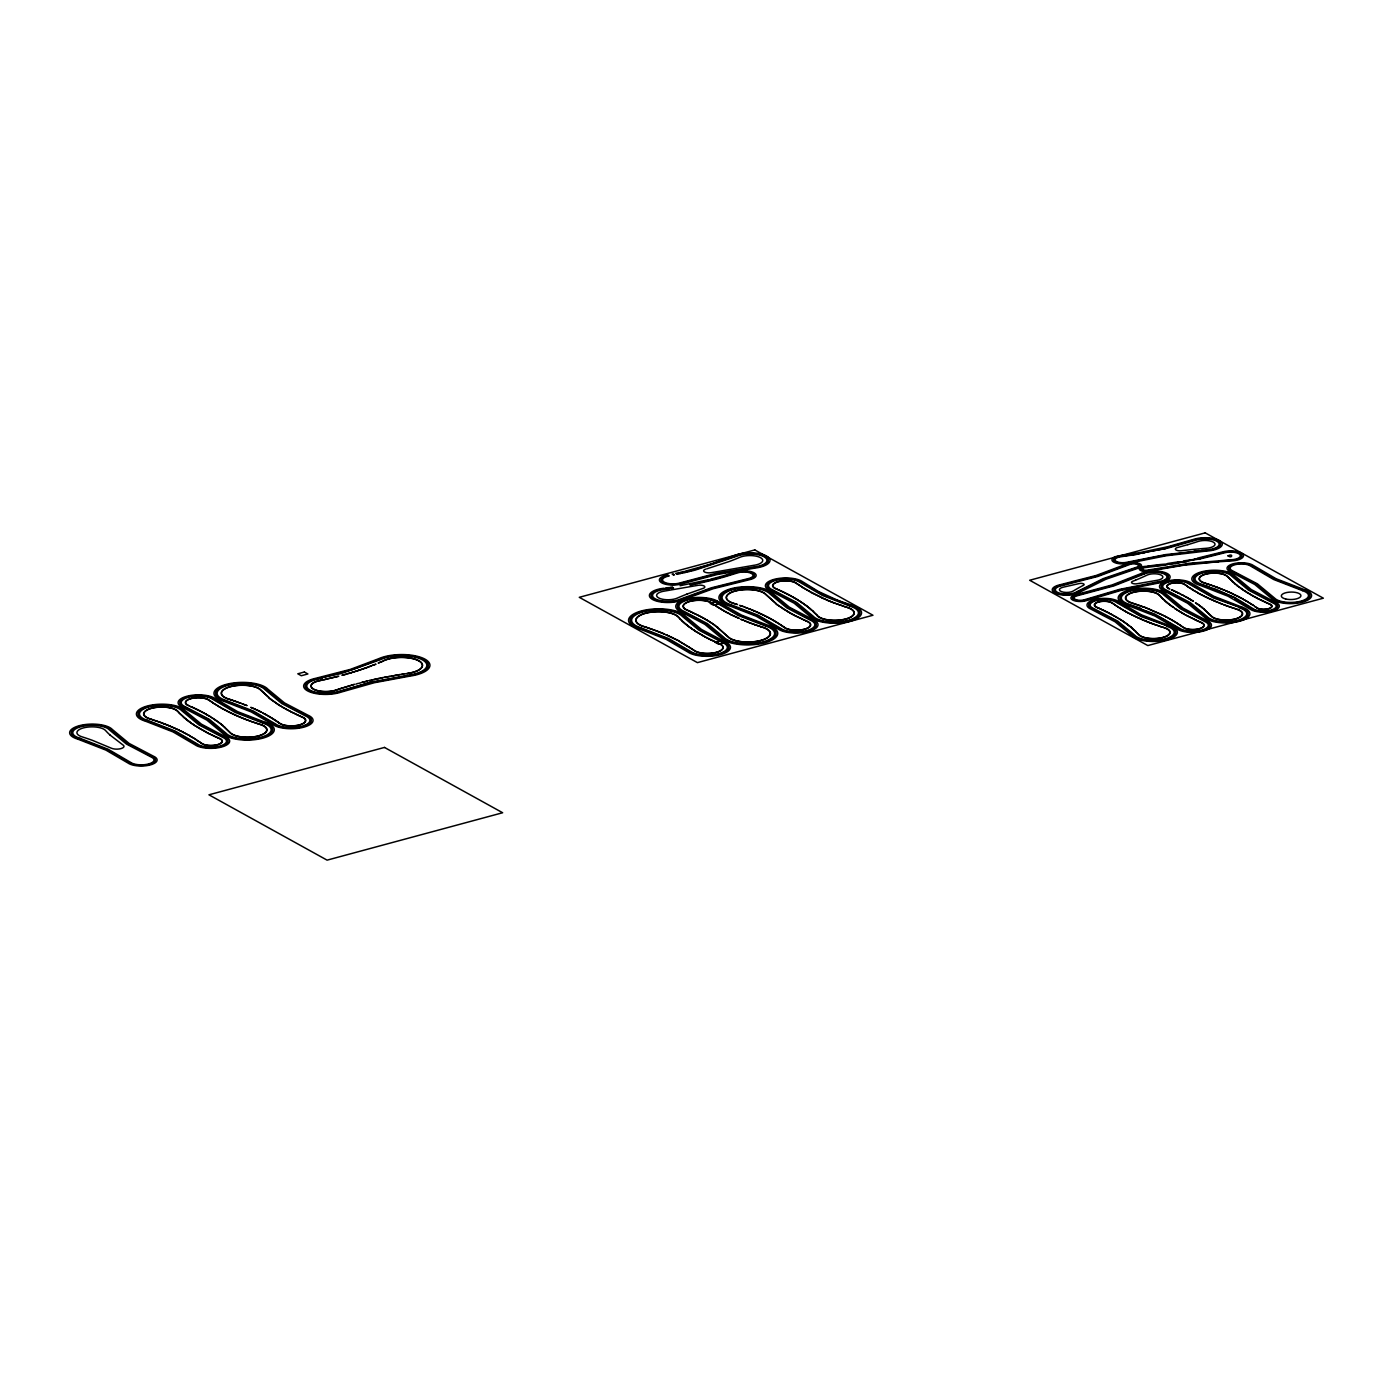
<?xml version="1.0" encoding="UTF-8"?>
<svg xmlns="http://www.w3.org/2000/svg" width="1393" height="1393" viewBox="0 0 1393 1393"><rect width="100%" height="100%" fill="white"/><g stroke="black" fill="none" stroke-linecap="round" stroke-linejoin="round"><path stroke-width="1.5" d="M383.754 660.63L384.381 660.526A21.609 8.236 -0.9 0 1 418.701 660.839A21.609 8.236 -0.9 0 1 407.644 673.394L407.191 673.585M383.214 661.066L378.6 662.876M382.831 661.24L378.182 663.051M375.953 664.165L372.366 665.401M375.553 664.322L371.931 665.575M371.304 665.976L368.901 666.707M370.869 666.15L368.466 666.864M368.257 667.125L365.819 667.839M367.822 667.282L365.366 667.996M365.593 668.083L363.573 668.623M365.14 668.24L363.12 668.779M363.329 668.866L361.292 669.406M362.877 669.023L360.822 669.563M361.031 669.65L359.429 670.016M360.578 669.807L358.976 670.172M359.185 670.259L357.096 670.782M358.715 670.416L355.198 671.374M342.748 687.846L336.34 690.11A15.427 5.885 -0.9 0 1 313.512 689.239A15.427 5.885 -0.9 0 1 319.223 680.655L321.034 680.411M341.79 688.159L336.113 690.023A15.097 5.746 -0.9 0 1 313.791 689.169A15.097 5.746 -0.9 0 1 319.38 680.759L319.92 680.655M356.834 671.026L353.752 671.826M342.817 687.985L354.658 684.311M354.919 671.635L353.265 671.983M343.705 687.55L350.566 685.478M353.474 672.07L351.802 672.419M352.986 672.227L351.315 672.575M351.524 672.662L349.852 673.011M351.036 672.819L347.606 673.655M724.273 575.535L735.626 572.001A12.537 4.771 -0.9 0 1 754.118 572.819A12.537 4.771 -0.9 0 1 749.225 579.767L713.199 588.734L682.692 599.878A19.049 7.261 -0.9 0 1 652.481 599.443A19.049 7.261 -0.9 0 1 662.633 588.421L663.956 588.246M725.265 576.023L736.688 572.471A10.865 4.144 -0.9 0 1 752.725 573.185A10.865 4.144 -0.9 0 1 748.476 579.209L712.084 588.264L681.438 599.478A17.378 6.617 -0.9 0 1 653.874 599.077A17.378 6.617 -0.9 0 1 663.138 589.03L669.11 588.177M349.556 673.254L346.979 673.846M723.385 575.797L710.447 579.279M724.36 576.302L722.984 576.685M706.843 568.832L729.462 561.431A209.855 79.976 -0.9 0 0 739.77 557.322A13.251 5.05 -0.9 0 1 760.752 557.792A13.251 5.05 -0.9 0 1 753.282 565.401L711.318 572.662A5.52 2.107 -0.9 0 1 704.458 571.931A5.52 2.107 -0.9 0 1 705.537 569.197L705.711 569.162M723.82 577.12L737.611 572.889A9.42 3.587 -0.9 0 1 751.506 573.498A9.42 3.587 -0.9 0 1 747.832 578.722L711.318 587.811L680.359 599.129A15.932 6.077 -0.9 0 1 655.093 598.764A15.932 6.077 -0.9 0 1 663.59 589.552L669.58 588.699M351.558 685.182L354.031 684.485M346.526 674.125L341.86 675.257M722.062 576.946L721.139 577.207M722.897 577.381L721.974 577.642M345.899 674.299L342.695 675.187M341.459 673.463L381.003 659.464A26.067 9.925 -0.9 0 1 422.392 659.847A26.067 9.925 -0.9 0 1 409.072 674.978L371.722 681.961L339.962 691.677A20.999 7.992 -0.9 0 1 308.88 690.493A20.999 7.992 -0.9 0 1 316.664 678.809L340.832 673.637M720.216 577.468L719.293 577.729M721.034 577.903L720.111 578.165M355.964 684.102L357.792 683.458M718.353 577.973L698.067 582.918M719.171 578.426L712.102 580.272M358.541 683.406L361.135 682.727M694.463 569.633L735.661 555.946A18.823 7.174 -0.9 0 1 765.471 556.608A18.823 7.174 -0.9 0 1 754.867 567.421L716.699 573.899L681.003 583.301A12.311 4.684 -0.9 0 1 662.894 582.361A12.311 4.684 -0.9 0 1 668.065 575.57L668.605 575.466M695.246 570.085L736.723 556.295A17.378 6.617 -0.9 0 1 764.252 556.904A17.378 6.617 -0.9 0 1 754.466 566.899L715.758 573.463L680.115 582.883A10.865 4.144 -0.9 0 1 664.13 582.065A10.865 4.144 -0.9 0 1 668.692 576.075L669.232 575.971M338.795 676.214L327.407 678.861M338.133 676.389L326.328 679.105M693.348 569.929L689.953 570.782M694.132 570.381L690.702 571.234M361.605 682.448L366.516 681.229M362.093 682.326L363.068 682.082M363.556 681.961L364.548 681.717M709.281 579.575L680.097 585.722M710.918 580.568L698.746 583.406M364.949 681.769L367.508 680.985M688.804 571.06L685.948 571.757M689.552 571.53L686.679 572.21M367.038 681.247L367.996 680.864M371.217 682.082L339.004 691.276A19.554 7.453 -0.9 0 1 310.082 690.162A19.554 7.453 -0.9 0 1 317.325 679.279L322.183 678.234M1166.15 547.867L1194.48 539.892A15.932 6.077 -0.9 0 1 1219.171 541.703A15.932 6.077 -0.9 0 1 1207.191 550.374L1205.99 550.461M685.095 571.217L711.544 563.956L734.442 555.528A20.495 7.818 -0.9 0 1 766.899 556.242A20.495 7.818 -0.9 0 1 755.354 568.031L717.221 574.508L682.048 583.789A13.982 5.328 -0.9 0 1 661.483 582.727A13.982 5.328 -0.9 0 1 667.351 575.013L667.891 574.909M368.988 680.637L370.19 680.498M369.493 680.515L372.262 679.871M372.123 682.5L409.525 675.501A27.512 10.482 -0.9 0 0 423.594 659.516A27.512 10.482 -0.9 0 0 379.906 659.133L353.143 669.319L321.661 677.729M683.98 571.478L680.15 572.349M684.816 572.018L683.162 572.401M685.548 572.488L683.876 572.871M1165.819 548.581L1143.061 552.673M371.252 680.254L375.988 679.053M327.024 679.087L325.248 679.349M682.065 572.645L680.951 572.889M682.779 573.115L681.665 573.359M325.945 679.331L323.611 679.714M373.655 679.558L375.518 679.157M324.865 679.575L321.417 680.184M679.053 572.593L677.938 572.836M679.854 573.132L678.739 573.376M680.533 573.62L679.418 573.864M1200.714 558.175L1223.472 552.446A11.579 4.405 -0.9 0 1 1241.093 554.257A11.579 4.405 -0.9 0 1 1231.22 560.317L1219.171 561.013M322.131 680.184L320.32 680.428M376.023 679.192L378.792 678.443M1200.191 558.906L1186.94 560.961M676.841 573.08L675.727 573.307M677.625 573.62L676.493 573.864M678.287 574.108L677.172 574.351M696.883 583.179L693.906 583.806M697.562 583.65L694.567 584.276M377.399 678.739L378.321 678.548M1197.301 558.193L1222.514 551.941A13.251 5.05 -0.9 0 1 1242.66 554.014A13.251 5.05 -0.9 0 1 1231.36 560.944L1193 563.434L1148.302 570.608A5.067 1.933 -0.9 0 1 1141.267 569.65A5.067 1.933 -0.9 0 1 1144.82 567.055L1146.909 566.829M378.687 678.617L379.732 678.252M1196.883 558.993L1183.406 560.926M379.749 678.391L383.98 677.381M673.132 573.864L672.088 574.073M673.881 574.421L672.836 574.63M674.543 574.891L673.481 575.117M380.289 678.269L381.369 678.06M1194.497 558.785L1200.923 558.75L1224.325 552.882A10.134 3.866 -0.9 0 1 1239.735 554.466A10.134 3.866 -0.9 0 1 1231.099 559.777L1189.013 563.329L1147.658 570.12A3.622 1.376 -0.9 0 1 1142.626 569.441A3.622 1.376 -0.9 0 1 1145.168 567.595L1165.366 565.088M692.704 584.05L689.692 584.642M693.348 584.538L690.319 585.13M381.612 677.869L383.04 677.573M1193.975 559.603L1187.567 560.857M384.451 677.294L386.349 676.928M384.921 677.207L385.878 677.015M386.227 677.085L387.306 676.754M386.766 676.998L390.649 676.127M387.863 676.789L389.5 676.476M1145.464 552.237L1167.665 548.145L1195.403 540.31A14.487 5.52 -0.9 0 1 1217.865 541.947A14.487 5.52 -0.9 0 1 1206.965 549.835L1201.55 550.27M1187.028 561.553L1177.538 561.936M1144.854 552.951L1140.623 553.108M1186.331 561.692L1178.948 562.389M391.137 676.18L392.095 675.866M391.677 676.075L402.734 674.108M1142.417 553.387L1139.37 552.638L1119.572 555.72A11.074 4.231 -0.9 0 0 1112.885 561.571A11.074 4.231 -0.9 0 0 1128.696 563.225L1166.15 555.772L1205.676 551.14M1139.979 552.533L1167.891 546.7L1193.401 539.422A17.604 6.704 -0.9 0 1 1220.703 541.424A17.604 6.704 -0.9 0 1 1207.452 551.001L1197.945 550.583M1182.518 561.779L1180.602 562.11M392.774 675.884L394.411 675.605M1139.404 553.317L1138.185 553.543M1139.979 553.822L1120.094 556.312A9.403 3.587 -0.9 0 0 1114.4 561.292A9.403 3.587 -0.9 0 0 1127.825 562.685L1160.595 555.981L1194.08 551.524M394.968 675.361L399.808 674.578M1180.01 562.807L1177.921 562.563M1137.506 554.24L1120.529 556.834A7.958 3.03 -0.9 0 0 1115.723 561.048A7.958 3.03 -0.9 0 0 1127.076 562.232L1165.61 554.588L1197.632 551.175M1178.461 563.068L1176.563 562.11L1167.404 563.538M1177.433 563.242L1172.262 563.486M1175.988 563.486L1167.891 564.148M672.453 586.993L669.859 587.393M673.045 587.585L670.416 587.985M673.55 588.09L670.921 588.49M401.602 674.421L403.709 673.968M1171.617 564.165C1164.252 563.643 1156.12 565.088 1148.058 566.046M403.273 674.16L407.644 673.394A21.94 8.358 -0.9 0 0 418.98 660.77A21.94 8.358 -0.9 0 0 384.137 660.456M668.553 587.585L665.279 588.055M1167.212 564.827L1144.437 566.446A6.739 2.56 -0.9 0 0 1139.3 568.832M1194.358 550.931L1201.219 550.862M1218.805 561.675L1183.441 565.297L1149.068 571.165A6.739 2.56 -0.9 0 1 1139.317 569.249M762.197 627.216L762.859 627.25A21.94 8.358 -0.9 0 1 760.822 640.554A21.94 8.358 -0.9 0 1 727.773 636.723L718.109 627.825M643.845 626.624L643.392 626.484A21.94 8.358 -0.9 0 1 645.447 613.181A21.94 8.358 -0.9 0 1 678.495 617.012L679.854 618.492M1238.952 607.748L1239.718 607.975A20.268 7.731 -0.9 0 1 1237.837 620.268A20.268 7.731 -0.9 0 1 1207.296 616.733L1190.249 602.594L1165.941 589.848A13.756 5.241 -0.9 0 1 1168.71 582.065A13.756 5.241 -0.9 0 1 1188.612 583.737L1213.477 597.997L1240.658 607.557A21.713 8.271 -0.9 0 1 1238.638 620.721A21.713 8.271 -0.9 0 1 1205.92 616.925L1188.995 602.89L1164.844 590.232A15.201 5.798 -0.9 0 1 1167.891 581.612A15.201 5.798 -0.9 0 1 1189.883 583.458L1212.206 596.5L1239.648 607.226M1166.446 626.258L1167.212 626.502A20.268 7.731 -0.9 0 1 1165.314 638.795A20.268 7.731 -0.9 0 1 1134.79 635.26L1117.743 621.121L1093.418 608.375A13.756 5.241 -0.9 0 1 1096.187 600.592A13.756 5.241 -0.9 0 1 1116.089 602.264L1140.971 616.524L1168.152 626.066A21.713 8.271 -0.9 0 1 1166.133 639.248A21.713 8.271 -0.9 0 1 1133.414 635.452L1116.49 621.417L1092.321 608.758A15.201 5.798 -0.9 0 1 1095.386 600.139A15.201 5.798 -0.9 0 1 1117.378 601.985L1139.683 615.027L1167.142 625.753M762.424 627.111L760.857 626.78M228.783 699.199L230.803 699.669M1205.798 583.319L1204.423 582.883A14.365 5.468 -0.9 0 1 1205.763 574.177A14.365 5.468 -0.9 0 1 1227.407 576.685L1235.034 583.667M1236.253 608.967L1226.815 605.938M1163.747 627.494L1159.568 626.293M846.996 607.296L844.054 606.53M761.971 626.972L760.404 626.641M151.506 719.293L149.956 718.805A17.256 6.582 -0.9 0 1 151.558 708.323A17.256 6.582 -0.9 0 1 177.573 711.353L183.127 716.542M644.402 626.641L646.752 627.39M1206.495 583.545L1204.214 582.988A14.696 5.607 -0.9 0 1 1205.589 574.073A14.696 5.607 -0.9 0 1 1227.721 576.632L1231.621 580.637M230.367 699.53L228.33 699.06A20.495 7.818 -0.9 0 1 230.245 686.627A20.495 7.818 -0.9 0 1 261.118 690.214L269.319 697.945M258.14 723.872L260.195 724.517A18.718 7.139 -0.9 0 1 258.436 735.87A18.718 7.139 -0.9 0 1 230.263 732.596L223.368 726.241M1206.268 583.65L1209.211 584.433M844.907 606.791L847.675 607.522A19.049 7.261 -0.9 0 1 845.899 619.067A19.049 7.261 -0.9 0 1 817.221 615.741L816.786 615.253M151.802 719.554L157.566 721.33M760.63 626.537L759.081 626.206M230.594 699.774L232.596 700.261M153.038 719.798L149.73 718.892A17.604 6.704 -0.9 0 1 151.384 708.219A17.604 6.704 -0.9 0 1 177.886 711.301L179.279 712.816M1206.947 583.859L1211.214 585.112M760.195 626.397L758.645 626.049M231.029 699.913L233.031 700.4M257.688 723.559L254.118 722.532M737.089 604.405L733.502 603.256A20.164 7.679 -0.9 0 1 735.382 591.032A20.164 7.679 -0.9 0 1 765.75 594.55L776.597 604.074M1135.643 604.283L1131.551 602.96A17.604 6.704 -0.9 0 1 1133.188 592.286A17.604 6.704 -0.9 0 1 1159.69 595.351L1161.449 597.249M1160.23 626.519L1164.531 627.738A16.141 6.147 -0.9 0 1 1163.016 637.524A16.141 6.147 -0.9 0 1 1138.69 634.703L1135.8 631.673M844.28 606.425L833.293 602.699M737.541 604.562L733.293 603.343A20.495 7.818 -0.9 0 1 735.191 590.928A20.495 7.818 -0.9 0 1 766.063 594.498L776.197 603.778M646.961 627.634L652.829 629.479M256.12 723.211L260.404 724.43A19.049 7.261 -0.9 0 1 258.628 735.974A19.049 7.261 -0.9 0 1 229.949 732.648L225.231 727.895M153.334 720.059L161.257 722.636M1232.074 607.766L1237.036 609.211A16.141 6.147 -0.9 0 1 1235.521 618.997A16.141 6.147 -0.9 0 1 1211.196 616.176L1204.423 609.594M843.618 606.199L836.723 603.796M758.872 625.962L757.322 625.614M1136.148 604.44L1137.158 604.788M758.436 625.805L756.887 625.474M232.805 700.505L234.79 701.01M1159.881 626.223L1154.309 624.464M233.258 700.662L235.225 701.149M255.668 722.88L251.489 721.626M1209.646 584.764L1213.181 585.809M1231.638 607.452L1224.639 605.154M1159.133 625.979L1152.133 623.681M649.817 628.417L643.618 626.397A21.609 8.236 -0.9 0 1 645.621 613.286A21.609 8.236 -0.9 0 1 678.182 617.064L682.378 620.999M1137.663 604.962L1138.656 605.293M757.113 625.37L755.163 624.865M739.509 605.398L743.218 606.512M756.678 625.231L754.727 624.726M1208.811 586.627L1201.532 584.207A18.823 7.174 -0.9 0 1 1203.273 572.802A18.823 7.174 -0.9 0 1 1231.638 576.093L1248.598 590.197L1273.272 603.152A12.311 4.684 -0.9 0 1 1270.782 610.117A12.311 4.684 -0.9 0 1 1252.986 608.619L1235.835 598.137L1208.828 587.393M739.944 605.537L743.636 606.669M650.009 628.661L656.155 630.698M234.999 701.254L237.402 701.915M253.683 722.218L250.827 721.382M235.434 701.393L237.837 702.072M1211.649 585.443L1214.504 586.279M1139.143 605.467L1141.616 606.338M754.954 624.621L753.004 624.116M157.827 721.591L162.354 723.054M754.518 624.464L752.586 623.96M1213.616 586.14L1215.532 586.645M251.071 721.295L249.539 720.912M1142.33 606.425L1131.76 602.856A17.256 6.582 -0.9 0 1 1133.38 592.391A17.256 6.582 -0.9 0 1 1159.376 595.403L1161.814 597.614M653.021 629.723L661.205 632.666M238.029 702.316L240.815 703.152M1141.929 606.46L1144.506 607.418M752.812 623.855L750.479 623.176M238.464 702.472L241.233 703.308M250.427 721.069L249.208 720.808M1214.905 586.61L1216.681 587.08M1226.415 605.624L1223.89 604.858M1153.892 624.134L1151.75 623.524M752.394 623.716L750.061 623.019M1142.591 606.704L1144.193 607.296M744.262 607.069L747.449 608.079M1215.689 586.888L1217.064 587.219M249.138 720.599L246.509 719.798M744.68 607.226L747.867 608.253M248.807 720.477L245.551 719.432M161.414 722.88L163.886 723.629M1140.937 608.323L1128.87 604.179A21.713 8.271 -0.9 0 1 1130.89 591.015A21.713 8.271 -0.9 0 1 1163.608 594.811L1180.533 608.845L1204.684 621.504A15.201 5.798 -0.9 0 1 1201.637 630.124A15.201 5.798 -0.9 0 1 1179.645 628.26L1154.501 613.913L1127.912 604.614A23.159 8.828 -0.9 0 1 1130.089 590.562A23.159 8.828 -0.9 0 1 1164.983 594.602L1181.49 608.358L1205.798 621.139A16.646 6.338 -0.9 0 1 1202.438 630.559A16.646 6.338 -0.9 0 1 1178.356 628.539L1160.857 617.9L1140.536 608.95M840.588 601.323L852.394 605.363A26.293 10.012 -0.9 0 1 849.939 621.295A26.293 10.012 -0.9 0 1 810.36 616.716L794.097 603.169L770.12 590.58A19.763 7.54 -0.9 0 1 774.108 579.366A19.763 7.54 -0.9 0 1 802.699 581.786L818.631 591.59L836.949 599.93M835.765 603.448L831.882 602.159M1216.838 587.306L1218.213 587.654M1224.569 604.945L1223.507 604.719M1152.046 623.455L1150.984 623.246M162.372 723.246L165.767 724.343M1217.221 587.446L1219.345 588.072M1144.558 607.244L1148.32 608.706M1151.663 623.315L1150.235 622.967M839.979 601.097L837.559 600.157M750.287 622.932L747.971 622.236M1144.942 607.383L1146.073 607.818M749.887 622.775L747.571 622.079M656.521 630.837L657.984 631.395M1150.897 623.037L1149.486 622.671M1218.353 587.881L1219.728 588.229M1223.037 604.353L1221.626 604.005M241.842 703.726L246.631 705.415M1222.654 604.214L1221.261 603.865M1150.13 622.741L1149.121 622.532M242.26 703.883L247.031 705.589M246.265 719.519L244.611 719.067M163.974 723.838L167.63 725.091M833.223 602.49L832.283 602.124M1219.484 588.316L1221.226 588.804M1146.265 608.079L1161.379 614.383M1149.382 622.445L1148.372 622.236M748.041 608.497L750.757 609.385M658.036 631.604L661.919 632.944M1219.85 588.455L1221.626 588.978M1148.999 622.305L1147.623 621.957M748.459 608.654L751.158 609.542M245.325 719.154L243.671 718.684M1221.139 603.622L1219.345 603.099M831.987 602.002L830.472 601.602M831.673 601.88L830.019 601.41M747.397 621.818L745.116 621.104M244.402 718.788L242.748 718.318M1220.756 603.482L1218.945 602.943M1148.25 622.009L1146.822 621.626M746.979 621.661L744.715 620.93M165.871 724.569L168.971 725.631M1221.382 589.065L1224.83 590.284M1148.703 608.845L1149.8 609.298M1147.501 621.713L1146.422 621.47M243.462 718.422L239.544 717.012M1221.783 589.222L1225.231 590.44M830.42 601.393L828.626 600.853M1146.752 621.417L1143.653 620.338M1146.387 621.261L1141.703 619.502M829.81 601.149L827.268 600.279M242.539 718.057L237.123 715.967M167.752 725.318L169.929 726.032M751.332 609.803L753.996 610.709M661.309 632.892L664.008 633.815M1218.405 602.542L1214.226 600.975M1150.026 609.559L1164.757 616.054M751.732 609.96L754.397 610.883M1217.917 602.351L1207.418 597.893M662.267 633.084L663.312 633.519M828.574 600.644L826.815 600.104M744.158 620.512L741.111 619.45M169.128 725.892L170.886 726.432M743.758 620.355L740.728 619.276M663.312 633.711L667.108 635.156M170.05 726.275L175.1 728.26M827.355 600.139L822.027 598.015M1225.37 590.702L1227.181 591.276M1143.479 620.059L1137.437 617.604M1225.753 590.858L1228.017 591.625M754.135 610.97L756.382 611.736M754.536 611.127L756.765 611.91M171.113 726.711L178.583 729.862M826.258 599.669L811.109 592.617M238.987 716.577L234.755 714.922M1169.789 588.908L1169.075 588.786A9.629 3.674 -0.9 0 1 1171.008 583.336A9.629 3.674 -0.9 0 1 1184.938 584.503L1187.167 586.087M189.117 705.763L188.351 705.624A12.537 4.771 -0.9 0 1 190.876 698.52A12.537 4.771 -0.9 0 1 209.002 700.035L212.885 702.734M1227.32 591.52L1229.322 592.217M1214.087 600.731L1204.475 596.448M1141.581 619.258L1134.912 616.42M250.775 707.348L255.302 709.176M1201.097 622.375L1197.701 621.052M1097.719 607.627L1096.552 607.313A9.629 3.674 -0.9 0 1 1098.502 601.863A9.629 3.674 -0.9 0 1 1112.432 603.03L1114.975 604.823M1097.005 607.522L1099.094 608.236M776.911 589.065L775.884 588.63A12.189 4.649 -0.9 0 1 778.339 581.717A12.189 4.649 -0.9 0 1 795.978 583.197L810.691 592.164M666.063 634.895L669.128 636.061M251.175 707.522L255.685 709.35M1199.948 622.062L1201.567 622.567A11.074 4.231 -0.9 0 1 1199.338 628.852A11.074 4.231 -0.9 0 1 1183.301 627.494L1181.125 625.962M718.074 643.253L719.276 643.775A15.097 5.746 -0.9 0 1 716.246 652.324A15.097 5.746 -0.9 0 1 694.41 650.479L679 641.146M218.126 738.011L219.502 738.603A10.744 4.092 -0.9 0 1 217.325 744.698A10.744 4.092 -0.9 0 1 201.776 743.374L196.309 739.892M1228.191 591.903L1230.628 592.791M1097.928 607.905L1100.435 608.828M805.589 620.773L807.122 621.435A13.651 5.206 -0.9 0 1 809.942 626.119L809.786 626.328A13.651 5.206 -0.9 0 1 804.98 629.009L804.092 629.253A13.651 5.206 -0.9 0 1 784.642 627.512L783.475 626.954M777.172 589.378L780.463 590.667M756.904 612.154L758.715 612.763M739.422 618.509L730.158 614.33M717.674 643.078L716.49 642.539M300.139 716.246L302.177 717.151A13.651 5.206 -0.9 0 1 305.415 720.877M189.901 706.286L192.704 707.348M1199.739 621.783L1196.813 620.651M757.287 612.328L759.098 612.937M739.021 618.335L729.688 614.087M667.23 635.4L672.105 637.454M236.584 715.532L232.439 713.86M217.935 737.715L215.445 736.793M1171.339 589.796L1173.846 590.719M805.328 620.46L794.585 615.497M190.406 706.512L193.192 707.574M216.786 737.402L219.746 738.516A11.074 4.231 -0.9 0 1 217.517 744.785A11.074 4.231 -0.9 0 1 201.48 743.444M1229.497 592.495L1231.064 593M778.966 589.988L775.622 588.717A12.537 4.771 -0.9 0 1 778.147 581.612A12.537 4.771 -0.9 0 1 796.274 583.127L802.194 587.149M1171.792 589.988L1174.282 590.928M1099.286 608.515L1101.776 609.455M299.721 715.863L296.134 714.417M216.594 737.123L214.557 736.392M1265.924 602.542L1269.876 604.301A7.853 2.995 -0.9 0 1 1268.309 608.741A7.853 2.995 -0.9 0 1 1256.939 607.783L1254.693 606.46M779.209 590.301L781.961 591.363M803.064 619.641L807.383 621.348A13.982 5.328 -0.9 0 1 804.562 629.27A13.982 5.328 -0.9 0 1 784.346 627.564M690.911 611.719L686.975 609.96A15.097 5.746 -0.9 0 1 690.023 601.41A15.097 5.746 -0.9 0 1 711.858 603.256L712.711 603.865M298.119 715.34L302.438 717.064A13.982 5.328 -0.9 0 1 299.617 724.987A13.982 5.328 -0.9 0 1 279.401 723.28L278.826 722.863M175.292 728.556L179.07 730.106M715.95 642.103L705.52 637.193M1230.803 593.07L1232.335 593.575M1197.51 620.773L1195.925 620.251M1100.627 609.124L1103.535 610.273M759.22 613.199L761.013 613.825M669.145 636.27L678.809 640.815M1265.628 602.211L1257.287 598.346M1231.22 593.279L1232.77 593.784M821.522 597.58L802.333 587.498M759.603 613.373L761.396 614M691.085 611.997L699.112 615.689M234.25 714.487L228.017 711.719M215.253 736.514L213.686 735.992M802.664 619.241L793.47 614.922M297.719 714.957L290.754 711.788M192.93 707.661L194.689 708.271M1174.02 591.015L1176.04 591.746M1196.639 620.373L1195.055 619.833M1137.263 617.325L1131.551 614.766M780.707 590.98L782.466 591.59M692.443 612.415L686.732 610.047A15.427 5.885 -0.9 0 1 689.831 601.306A15.427 5.885 -0.9 0 1 712.154 603.186L716.838 606.408M193.435 707.888L196.169 708.967M1174.473 591.207L1176.476 591.955M1101.95 609.734L1104.318 610.656M214.383 736.113L212.816 735.574M1195.751 619.955L1185.112 614.783M1232.509 593.871L1239.474 597.092M692.634 612.711L701.306 616.838M255.807 709.612L258.332 710.604M1232.927 594.062L1239.874 597.301M761.135 614.087L762.911 614.731M256.19 709.786L258.698 710.796M213.512 735.696L208.497 733.467M1194.881 619.554L1184.799 614.609M782.187 591.677L783.928 592.304M761.501 614.261L763.277 614.905M194.916 708.584L196.657 709.211M295.734 714.034L286.053 709.281M231.952 713.425L221.818 708.428M1262.093 600.749L1270.137 604.214A8.184 3.117 -0.9 0 1 1268.483 608.845A8.184 3.117 -0.9 0 1 1256.643 607.853M1176.214 592.042L1177.921 592.652M1103.709 610.552L1105.398 611.161M782.692 591.921L785.095 592.861M212.641 735.295L208.166 733.293M178.774 730.158L182.466 731.76M1176.58 592.199L1178.269 592.826M672.175 637.681L679.662 641.285M1207.278 597.614L1200.801 594.567M1134.755 616.141L1128.295 613.077M1104.423 610.9L1106.112 611.51M179.331 730.437L182.936 732.004M711.057 640.014L719.537 643.688A15.427 5.885 -0.9 0 1 716.437 652.429A15.427 5.885 -0.9 0 1 694.114 650.548L689.378 647.292M196.396 709.281L197.423 709.594M1261.901 600.453L1257.635 598.52M1161.71 614.766L1165.68 616.542M763.016 614.992L764.757 615.636M784.05 592.565L785.478 593.052M763.381 615.166L765.123 615.81M258.436 710.865L260.178 711.527M196.779 709.472L198.206 709.96M1178.008 592.896L1180.028 593.697M1105.485 611.423L1107.87 612.398M710.587 639.787L707.801 638.377M1178.356 593.07L1180.376 593.871M258.802 711.057L260.543 711.701M197.545 709.855L199.356 710.534M1106.199 611.771L1108.567 612.746M785.199 593.139L786.627 593.627M785.582 593.331L787.759 594.202M198.311 710.238L200.104 710.918M764.861 615.898L766.69 616.611M1204.353 596.187L1198.502 593.314M765.227 616.089L768.048 617.308M260.282 711.788L261.275 712.084M260.648 711.962L261.745 712.311M1131.36 614.452L1125.979 611.84M1107.94 612.641L1109.246 613.094M786.732 593.906L788.125 594.393M199.46 710.813L201.602 711.701M208.428 733.223L206.112 732.23M182.605 732.056L186.122 733.658M1180.794 594.306L1183.406 595.438M227.512 711.231L218.597 706.564M208.079 733.031L205.433 731.882M1164.948 616.385L1168.379 617.952M200.209 711.196L202.716 712.276M183.145 732.318L189.187 735.347M1235.434 597.928L1215.392 589.013L1200.574 584.642A20.268 7.731 -0.9 0 1 1202.472 572.349A20.268 7.731 -0.9 0 1 1233.014 575.884L1249.852 589.901L1274.369 602.769A13.756 5.241 -0.9 0 1 1271.6 610.569A13.756 5.241 -0.9 0 1 1251.698 608.898L1234.912 598.59M1181.142 594.48L1183.719 595.595M1108.636 613.007L1112.31 614.713M290.597 711.492L287.585 709.908M1257.635 598.311L1256.625 598.015M787.863 594.48L789.239 594.985M766.881 616.925L768.501 617.552M729.514 613.773L726.119 612.189M1257.287 598.137L1255.964 597.667M1109.316 613.355L1110.935 614.209M788.229 594.672L790.336 595.56M699.112 615.915L702.594 617.534M707.418 637.977L705.084 636.967M1166.011 616.925L1168.814 618.196M794.672 615.34L792.756 614.539M729.061 613.547L723.942 610.987M262.389 712.868L265.784 714.452M1256.59 597.771L1253.63 596.396M1239.613 597.388L1243.009 598.99M262.842 713.094L266.22 714.696M201.706 711.962L204.144 713.059M1240.014 597.597L1243.392 599.199M789.343 595.246L791.416 596.134M768.24 617.639L769.841 618.266M1255.911 597.405L1251.68 595.316M205.781 731.83L198.311 727.842M793.383 614.661L790.998 613.582M768.675 617.865L771.165 618.997M1200.679 594.271L1198.119 593.105M1128.173 612.798L1125.614 611.631M1111.248 614.365L1116.855 617.291M705.363 636.88L703.326 636.009M202.803 712.554L205.885 714.017M205.137 731.499L194.219 725.265M1184.085 596.012L1186.871 597.318M790.423 595.838L792.809 596.918M792.53 614.191L789.953 613.007M701.358 617.099L703.865 618.248M704.91 636.653L702.02 635.278M186.279 733.972L189.605 735.591M1184.398 596.187L1187.167 597.493M1168.605 618.3L1171.844 619.885M287.167 709.681L282.622 707.348M770.016 618.596L772.471 619.728M679.871 641.616L688.978 647.031M1169.11 618.579L1175.413 621.992M1112.519 615.062L1120.616 619.589M791.485 596.413L793.853 597.51M204.214 713.32L206.234 714.209M725.962 611.875L723.524 610.743M1253.561 596.134L1249.765 594.202M702.664 617.813L705.119 618.962M265.941 714.783L268.379 715.915M1198.468 593.07L1192.425 589.761M1125.962 611.597L1122.654 609.942M790.858 613.286L787.916 611.84M703.169 635.696L695.525 631.377M285.913 708.985L279.453 705.415M1243.479 599.495L1245.621 600.47M1198.032 592.826L1192.095 589.552M1184.45 614.191L1183.232 613.721M1125.527 611.353L1122.288 609.734M771.322 619.31L773.759 620.46M266.376 715.009L268.797 716.159M792.878 597.179L794.881 598.102M1243.862 599.704L1248.111 601.95M1184.154 614.017L1182.553 613.338M1186.888 597.58L1187.863 597.893M790.04 612.816L782.883 608.741M703.953 618.527L707.174 620.164M221.452 707.975L213.094 703.134M205.955 714.296L209.89 716.368M1187.236 597.771L1188.525 598.276M701.88 634.964L694.602 630.768M206.303 714.487L210.291 716.594M1251.593 595.02L1246.491 592.217M1183.162 613.46L1181.873 612.937M793.923 597.771L796.761 599.216M772.61 620.042L775.013 621.208M723.803 610.674L722.253 610.012M189.709 735.887L195.49 739.108M1187.916 598.154L1189.204 598.677M1171.983 620.198L1178.043 623.646M190.179 736.148L195.856 739.352M1182.5 613.059L1181.212 612.554M723.385 610.43L720.599 609.02M705.241 619.258L712.589 623.576M268.518 716.246L270.486 717.151M1245.708 600.766L1248.441 602.142M1188.595 598.555L1189.866 599.06M794.933 598.363L797.562 599.686M773.899 620.773L776.267 621.957M268.953 716.49L272.123 718.161M1181.821 612.676L1179.575 611.579M787.863 611.562L776.597 604.37M1189.256 598.938L1190.858 599.652M1249.678 593.906L1243.322 590.144M1181.177 612.293L1177.311 610.169M1122.218 609.438L1119.989 608.341M1117.082 617.656L1118.057 618.248M721.87 609.559L716.995 606.773M282.379 706.947L277.938 704.44M1189.918 599.338L1191.833 600.261M1121.818 609.211L1117.465 606.739M775.152 621.522L777.486 622.706M707.47 620.338L710.447 622.183M218.248 706.129L208.706 700.104A12.189 4.649 -0.9 0 0 191.067 698.624A12.189 4.649 -0.9 0 0 188.612 705.537M270.608 717.482L273.742 719.171M796.883 599.53L800.279 601.41M1190.893 599.93L1193.139 601.062M720.39 608.671L713.007 604.074M198.05 727.442L193.592 724.848M1179.54 611.301L1174.787 608.497M776.389 622.271L779.471 623.977M1248.824 602.629L1251.419 604.005M1175.605 622.358L1181.055 625.649M1119.032 618.84L1122.88 621.052M797.667 600L801.045 601.898M210.395 716.907L212.624 718.057M1249.155 602.838L1253.543 605.415M1192.408 589.5L1187.741 586.732M1119.885 608.027L1115.044 605.137M1191.868 600.522L1193.453 601.271M272.244 718.475L276.145 720.738M210.796 717.151L213.007 718.318M1192.025 589.274L1187.445 586.54M777.59 623.019L781.699 625.44M1246.404 591.903L1240.675 588.334M279.227 705.032L276.441 703.465M1120.651 619.868L1123.507 621.487M1177.277 609.89L1174.473 608.288M710.447 622.445L714.626 624.969M273.846 719.484L276.754 721.156M195.925 739.648L201.463 743.148M695.507 631.099L694.01 630.385M1251.436 604.283L1253.839 605.607M1178.112 623.942L1183.597 627.442A10.744 4.092 -0.9 0 0 1199.147 628.748A10.744 4.092 -0.9 0 0 1201.306 622.654M1117.308 606.373L1112.136 603.099A9.298 3.552 -0.9 0 0 1098.677 601.968A9.298 3.552 -0.9 0 0 1096.813 607.226M800.366 601.724L801.793 602.385M779.575 624.29L782.605 626.066M213.094 718.631L214.853 719.519M782.674 608.341L776.301 604.144M277.712 704.057L271.356 699.843M213.477 718.875L216.159 720.425M694.602 630.507L691.955 628.992M194.202 725.004L192.965 724.43M801.114 602.211L803.43 603.517M693.993 630.106L691.398 628.591M1195.403 602.821L1198.363 604.579M1122.897 621.33L1125.318 622.741M193.575 724.586L192.042 723.803M801.828 602.681L804.092 603.97M712.554 623.82L718.213 627.616M276.162 721.017L278.252 722.183M1195.716 603.03L1199.408 605.346M276.284 703.099L269.528 698.415M1243.218 589.831L1236.81 585.426M214.888 719.815L218.405 722.027M1123.524 621.766L1126.38 623.489M192.948 724.168L191.433 723.385M781.717 625.718L783.493 626.676M276.754 721.417L278.826 722.601M1187.498 586.296L1184.642 584.572A9.298 3.552 -0.9 0 0 1171.2 583.441A9.298 3.552 -0.9 0 0 1169.319 588.699M1254.414 606.268L1256.66 607.592M1173.846 607.592L1171.67 606.303M782.605 626.328L784.363 627.303M1173.533 607.365L1170.381 605.363M803.465 603.813L806.286 605.572M691.973 628.731L690.824 628.191M216.194 720.721L218.718 722.253M191.468 723.124L190.11 722.445M714.574 625.213L728.086 636.688A21.609 8.236 -0.9 0 0 760.63 640.449A21.609 8.236 -0.9 0 0 762.65 627.355M278.252 722.445L279.697 723.211A13.651 5.206 -0.9 0 0 290.11 725.857L290.684 725.857A13.651 5.206 -0.9 0 0 298.816 725.039L299.791 724.778A13.651 5.206 -0.9 0 0 305.346 721.139M1125.283 622.984L1127.163 624.064M191.189 722.95L189.082 721.696M804.109 604.266L806.895 606.025M691.398 628.33L690.266 627.79M1198.328 604.841L1199.669 605.537M1240.623 588.02L1236.601 585.252M690.841 627.93L688.908 626.78M1126.345 623.733L1127.93 624.639M190.144 722.201L187.829 720.738M690.301 627.529L688.386 626.38M1171.705 606.059L1168.431 603.848M1199.373 605.589L1202.176 607.435M1199.634 605.781L1202.403 607.627M1127.111 624.308L1129.183 625.596M189.135 721.435L186.14 719.415M806.303 605.868L807.609 606.564M219.032 722.775L220.564 723.663M1170.433 605.119L1167.264 602.908M1127.877 624.882L1130.837 626.92M688.943 626.519L687.602 625.77M219.328 723.002L220.79 723.838M806.843 606.268L808.288 607.104M271.252 699.478L269.302 698.241M688.421 626.119L686.819 625.161M187.881 720.494L185.687 719.032M807.54 606.808L810.082 608.549M1129.114 625.84L1131.308 627.303M687.637 625.509L686.07 624.552M220.721 724.081L222.81 725.457M1236.949 585.234L1234.912 583.876M1202.107 607.696L1204.266 609.159M808.219 607.348L810.726 609.107M220.947 724.256L223.037 725.649M1236.688 585.025L1231.638 581.003M1202.351 607.87L1204.492 609.35M1168.501 603.604L1166.585 602.333M686.871 624.9L685.077 623.733M269.563 698.154L260.804 690.249A20.164 7.679 -0.9 0 0 230.437 686.732A20.164 7.679 -0.9 0 0 228.556 698.955M186.209 719.171L184.538 718.091M1130.768 627.163L1131.76 627.668M185.757 718.788L183.876 717.517M686.122 624.29L684.12 622.915M1167.334 602.664L1165.906 601.776M1131.22 627.546L1135.713 631.238M809.995 608.793L813.007 611.109M1204.196 609.403L1211.527 616.141A15.811 6.025 -0.9 0 0 1235.347 618.892A15.811 6.025 -0.9 0 0 1236.81 609.316M1166.655 602.089L1165.471 601.393M1131.673 627.93L1139.004 634.668A15.811 6.025 -0.9 0 0 1162.824 637.419A15.811 6.025 -0.9 0 0 1164.304 627.825M223.159 726.066L225.335 727.651M685.147 623.472L682.518 621.47M184.625 717.848L183.232 716.96M810.639 609.333L813.599 611.666M1165.993 601.515L1165.053 601.01M183.963 717.273L179.331 713.233M684.207 622.654L682.291 621.261M1165.349 600.958L1161.884 598.05M1164.948 600.592L1161.501 597.667M110.03 735.051L122.932 744.942A7.104 2.699 -0.9 0 1 121.069 748.581A7.104 2.699 -0.9 0 1 111.457 748.25L92.704 740.449A208.41 79.418 -0.9 0 0 82.013 736.827A14.696 5.607 -0.9 0 1 83.388 727.912A14.696 5.607 -0.9 0 1 105.52 730.489A208.114 79.314 -0.9 0 0 110.03 735.051M812.903 611.353L816.873 614.975M682.605 621.208L679.732 618.753M813.495 611.91L817.534 615.689A18.718 7.139 -0.9 0 0 845.708 618.962A18.718 7.139 -0.9 0 0 847.466 607.609M1228.017 555.859C1232.422 559.168 1233.432 552.829 1228.017 555.859M1077.102 591.59L1076.667 591.851A11.579 4.423 -0.9 0 1 1058.314 592.704A11.579 4.423 -0.9 0 1 1061.675 585.739L1097.98 576.423L1129.601 564.531A5.067 1.933 -0.9 0 1 1137.176 564.391A5.067 1.933 -0.9 0 1 1136.357 567.282L1103.169 578.652L1077.102 591.59M1078.461 591.781L1077.903 592.129A13.025 4.963 -0.9 0 1 1057.235 593.087A13.025 4.963 -0.9 0 1 1061.031 585.269L1097.249 575.953L1128.522 564.182A6.512 2.49 -0.9 0 1 1138.238 564.008A6.512 2.49 -0.9 0 1 1137.21 567.717L1104.527 578.879L1078.461 591.781M1079.732 592.199L1079.296 592.46A14.696 5.607 -0.9 0 1 1055.998 593.522A14.696 5.607 -0.9 0 1 1060.265 584.712L1096.065 575.501L1127.25 563.782A8.184 3.117 -0.9 0 1 1139.474 563.573A8.184 3.117 -0.9 0 1 1138.185 568.222L1105.99 579.209L1079.732 592.199M1083.232 585.408L1083.162 585.443A216.072 82.344 -0.9 0 0 1073.202 591.05A7.47 2.838 -0.9 0 1 1061.362 591.607A7.47 2.838 -0.9 0 1 1063.538 587.115L1079.523 583.493A3.221 1.236 -0.9 0 1 1083.284 583.737A3.221 1.236 -0.9 0 1 1083.667 585.182L1083.232 585.408M1142.782 573.794L1113.094 585.443L1076.737 595.211A7.958 3.03 -0.9 0 0 1074.02 599.669A7.958 3.03 -0.9 0 0 1085.826 600.035L1120.738 589.727L1158.837 582.291A14.487 5.52 -0.9 0 0 1165.802 573.829A14.487 5.52 -0.9 0 0 1142.782 573.794M1141.494 573.411L1112.032 584.973L1075.936 594.672A9.629 3.674 -0.9 0 0 1072.645 600.052A9.629 3.674 -0.9 0 0 1086.94 600.487L1121.173 590.353L1159.411 582.883A16.141 6.147 -0.9 0 0 1167.16 573.446A16.141 6.147 -0.9 0 0 1141.494 573.411M1143.897 574.142L1114.017 585.861L1077.416 595.699A6.512 2.49 -0.9 0 0 1075.204 599.338A6.512 2.49 -0.9 0 0 1084.868 599.634L1119.554 589.361L1158.349 581.769A13.025 4.963 -0.9 0 0 1164.618 574.16A13.025 4.963 -0.9 0 0 1143.897 574.142M378.652 658.732L350.252 669.424L315.898 678.252A22.671 8.637 -0.9 0 0 307.505 690.858A22.671 8.637 -0.9 0 0 341.041 692.147L374.317 682.727L410.064 676.093A29.183 11.127 -0.9 0 0 424.987 659.15A29.183 11.127 -0.9 0 0 378.652 658.732M305.398 725.039L305.032 725.196A18.109 6.895 -0.9 0 1 278.374 725.457L278.025 725.318A18.109 6.895 -0.9 0 1 275.744 724.047L253.317 710.987L225.649 700.279A24.621 9.385 -0.9 0 1 227.947 685.356A24.621 9.385 -0.9 0 1 265.018 689.657L281.786 703.552L305.572 716.002A18.109 6.895 -0.9 0 1 307.818 717.221L308.097 717.43A18.109 6.895 -0.9 0 1 305.398 725.039L305.346 725.074M1135.487 580.184L1132.857 581.229A4.022 1.532 -0.9 0 0 1132.248 583.267A4.022 1.532 -0.9 0 0 1137.472 583.667L1156.956 580.324A8.915 3.395 -0.9 0 0 1161.24 575.117A8.915 3.395 -0.9 0 0 1147.083 575.1A214.626 81.787 -0.9 0 1 1135.487 580.184M686.871 594.132L686.122 594.428A210.97 80.394 -0.9 0 0 677.277 598.119A11.806 4.492 -0.9 0 1 658.541 597.858A11.806 4.492 -0.9 0 1 664.844 591.032L698.381 585.252A4.945 1.881 -0.9 0 1 704.022 585.948A4.945 1.881 -0.9 0 1 703.587 588.212L686.871 594.132M1187.811 544.663L1177.259 547.588A4.771 1.811 -0.9 0 0 1175.796 549.817A4.771 1.811 -0.9 0 0 1181.107 550.775L1191.624 549.591A212.781 81.09 -0.9 0 1 1206.321 548.285A10.36 3.953 -0.9 0 0 1214.104 542.661A10.36 3.953 -0.9 0 0 1198.05 541.477A212.415 80.951 -0.9 0 1 1187.811 544.663M754.814 549.922L579.279 597.318L697.423 662.633L872.958 615.253L754.814 549.922M304.37 672.018L297.806 673.794L301.323 675.727L307.888 673.968L304.37 672.018M717.378 601.393L710.099 603.361L713.616 605.311L720.895 603.343L741.633 615.149L767.578 625.091A29.183 11.127 -0.9 0 1 764.861 642.8A29.183 11.127 -0.9 0 1 720.912 637.698L704.788 624.29L681.229 611.927A22.671 8.637 -0.9 0 1 685.791 599.077A22.671 8.637 -0.9 0 1 718.579 601.846L720.825 603.43L717.378 601.393M722.183 640.467L715.201 642.347L718.718 644.297L725.701 642.399L722.183 640.467M384.485 747.432L208.95 794.811L327.094 860.143L502.647 812.746L384.485 747.432M1205.206 532.857L1029.671 580.254L1147.815 645.568L1323.35 598.189L1205.206 532.857M803.326 631.308L802.821 631.377A18.092 6.895 -0.9 0 1 783.319 629.758L782.97 629.601A18.092 6.895 -0.9 0 1 780.689 628.347L758.262 615.271L730.594 604.579A24.621 9.385 -0.9 0 1 732.892 589.657A24.621 9.385 -0.9 0 1 769.963 593.958L786.732 607.836L810.517 620.285A18.092 6.895 -0.9 0 1 812.763 621.522L813.042 621.731A18.092 6.895 -0.9 0 1 803.326 631.308M1127.337 605.276L1126.833 605.119A24.83 9.472 -0.9 0 1 1129.148 590.04A24.83 9.472 -0.9 0 1 1166.568 594.393L1183.232 608.219L1207.052 620.703A18.318 6.982 -0.9 0 1 1203.378 631.081A18.318 6.982 -0.9 0 1 1176.859 628.852L1154.867 615.985L1127.337 605.276M730.089 605.154L729.653 605.015A26.067 9.925 -0.9 0 1 732.091 589.204A26.067 9.925 -0.9 0 1 771.339 593.749L787.724 607.365L811.614 619.92A19.554 7.453 -0.9 0 1 807.679 630.994A19.554 7.453 -0.9 0 1 779.401 628.609L757.496 615.81L730.089 605.154M729.009 605.642L728.574 605.502A27.738 10.569 -0.9 0 1 731.151 588.682A27.738 10.569 -0.9 0 1 772.923 593.54L789.431 607.209L812.885 619.485A21.226 8.079 -0.9 0 1 808.619 631.517A21.226 8.079 -0.9 0 1 777.921 628.922L756.173 616.211L729.009 605.642M766.498 625.596L739.23 615.044L717.099 602.159A20.999 7.992 -0.9 0 0 686.714 599.599A20.999 7.992 -0.9 0 0 682.5 611.492L706.234 623.96L722.497 637.472A27.512 10.482 -0.9 0 0 763.939 642.277A27.512 10.482 -0.9 0 0 766.498 625.596M765.558 626.032L738.081 615.41L715.81 602.42A19.554 7.453 -0.9 0 0 687.533 600.035A19.554 7.453 -0.9 0 0 683.597 611.109L707.487 623.664L723.872 637.28A26.067 9.925 -0.9 0 0 763.12 641.825A26.067 9.925 -0.9 0 0 765.558 626.032M641.146 627.86L640.71 627.721A26.067 9.925 -0.9 0 1 643.148 611.91A26.067 9.925 -0.9 0 1 682.396 616.455L698.781 630.071L722.671 642.626A19.554 7.453 -0.9 0 1 718.736 653.7A19.554 7.453 -0.9 0 1 690.458 651.315L668.553 638.516L641.146 627.86M640.345 628.33L639.77 628.139A27.512 10.482 -0.9 0 1 642.33 611.457A27.512 10.482 -0.9 0 1 683.771 616.263L700.035 629.793L723.768 642.243A20.999 7.992 -0.9 0 1 719.537 654.153A20.999 7.992 -0.9 0 1 689.169 651.593L667.526 638.917L640.345 628.33M639.108 628.783L638.673 628.643A29.183 11.127 -0.9 0 1 641.407 610.952A29.183 11.127 -0.9 0 1 685.356 616.037L701.48 629.444L725.039 641.825A22.671 8.637 -0.9 0 1 720.477 654.658A22.671 8.637 -0.9 0 1 687.689 651.907L666.08 639.283L639.108 628.783M225.144 700.853L224.708 700.714A26.067 9.925 -0.9 0 1 227.146 684.903A26.067 9.925 -0.9 0 1 266.394 689.465L282.779 703.082L306.669 715.619A19.554 7.453 -0.9 0 1 302.734 726.693A19.554 7.453 -0.9 0 1 274.456 724.325L252.551 711.51L225.144 700.853M224.064 701.358L223.629 701.219A27.738 10.569 -0.9 0 1 226.206 684.398A27.738 10.569 -0.9 0 1 267.978 689.239L284.485 702.908L307.94 715.184A21.226 8.079 -0.9 0 1 303.657 727.216A21.226 8.079 -0.9 0 1 272.976 724.639L251.228 711.927L224.064 701.358M147.554 720.285L147.049 720.129A21.713 8.271 -0.9 0 1 149.086 706.947A21.713 8.271 -0.9 0 1 181.787 710.743L198.729 724.795L222.88 737.454A15.201 5.798 -0.9 0 1 219.815 746.056A15.201 5.798 -0.9 0 1 197.823 744.21L175.518 731.168L147.554 720.285M145.516 721.208L145.011 721.052A24.83 9.472 -0.9 0 1 147.345 705.99A24.83 9.472 -0.9 0 1 184.747 710.326L201.428 724.168L225.248 736.636A18.318 6.982 -0.9 0 1 221.557 747.031A18.318 6.982 -0.9 0 1 195.055 744.802L173.063 731.934L145.516 721.208M1304.475 589.709L1276.127 578.739L1253.404 565.488A13.982 5.328 -0.9 0 0 1233.188 563.782A13.982 5.328 -0.9 0 0 1230.385 571.705L1254.727 584.468L1271.687 598.555A20.495 7.818 -0.9 0 0 1302.559 602.142A20.495 7.818 -0.9 0 0 1304.475 589.709M1303.378 590.197L1274.821 579.14L1251.924 565.802A12.311 4.684 -0.9 0 0 1234.128 564.304A12.311 4.684 -0.9 0 0 1231.638 571.269L1256.312 584.224L1273.272 598.328A18.823 7.174 -0.9 0 0 1301.637 601.619A18.823 7.174 -0.9 0 0 1303.378 590.197M1302.438 590.632L1273.672 579.505L1250.635 566.063A10.865 4.144 -0.9 0 0 1234.929 564.74A10.865 4.144 -0.9 0 0 1232.753 570.904L1257.426 583.841L1274.647 598.137A17.378 6.617 -0.9 0 0 1300.818 601.167A17.378 6.617 -0.9 0 0 1302.438 590.632M1200.157 585.356L1199.495 585.147A21.94 8.358 -0.9 0 1 1201.55 571.826A21.94 8.358 -0.9 0 1 1234.598 575.675L1251.297 589.57L1275.64 602.333A15.427 5.885 -0.9 0 1 1272.523 611.074A15.427 5.885 -0.9 0 1 1250.217 609.211L1228.034 596.221L1200.157 585.356M1241.755 607.052L1213.965 596.308L1191.381 583.145A16.873 6.425 -0.9 0 0 1166.968 581.09A16.873 6.425 -0.9 0 0 1163.573 590.667L1187.55 603.221L1204.336 617.151A23.385 8.915 -0.9 0 0 1239.578 621.243A23.385 8.915 -0.9 0 0 1241.755 607.052M1169.232 625.579L1141.459 614.835L1118.858 601.672A16.873 6.425 -0.9 0 0 1094.445 599.617A16.873 6.425 -0.9 0 0 1091.05 609.176L1115.027 621.748L1131.83 635.678A23.385 8.915 -0.9 0 0 1167.055 639.77A23.385 8.915 -0.9 0 0 1169.232 625.579M851.315 605.851L823.646 595.159L801.219 582.1A18.092 6.895 -0.9 0 0 775.03 579.888A18.092 6.895 -0.9 0 0 771.391 590.144L795.177 602.594L811.927 616.49A24.621 9.385 -0.9 0 0 849.016 620.79A24.621 9.385 -0.9 0 0 851.315 605.851M850.357 606.286L822.462 595.49L799.93 582.361A16.646 6.338 -0.9 0 0 775.849 580.341A16.646 6.338 -0.9 0 0 772.488 589.779L796.796 602.542L813.303 616.298A23.159 8.828 -0.9 0 0 848.198 620.338A23.159 8.828 -0.9 0 0 850.357 606.286M265.123 722.27L237.681 711.666L215.427 698.694A19.763 7.54 -0.9 0 0 186.836 696.274A19.763 7.54 -0.9 0 0 182.849 707.487L206.826 720.077L223.089 733.623A26.293 10.012 -0.9 0 0 262.668 738.203A26.293 10.012 -0.9 0 0 265.123 722.27M264.043 722.758L236.375 712.067L213.947 699.007A18.092 6.895 -0.9 0 0 187.759 696.796A18.092 6.895 -0.9 0 0 184.12 707.052L207.905 719.502L224.656 733.397A24.621 9.385 -0.9 0 0 261.745 737.698A24.621 9.385 -0.9 0 0 264.043 722.758M263.085 723.193L235.191 712.415L212.659 699.269A16.646 6.338 -0.9 0 0 188.577 697.249A16.646 6.338 -0.9 0 0 185.217 706.686L209.525 719.45L226.032 733.206A23.159 8.828 -0.9 0 0 260.926 737.245A23.159 8.828 -0.9 0 0 263.085 723.193M146.787 720.773L146.108 720.564A23.159 8.828 -0.9 0 1 148.267 706.512A23.159 8.828 -0.9 0 1 183.162 710.552L199.669 724.308L223.977 737.071A16.646 6.338 -0.9 0 1 220.634 746.509A16.646 6.338 -0.9 0 1 196.535 744.489L174.003 731.342L146.787 720.773M79.993 738.273L79.331 738.064A18.823 7.174 -0.9 0 1 81.073 726.641A18.823 7.174 -0.9 0 1 109.438 729.932L126.397 744.036L151.071 756.991A12.311 4.684 -0.9 0 1 148.581 763.956A12.311 4.684 -0.9 0 1 130.785 762.459L108.306 749.312L79.993 738.273M79.14 738.725L78.374 738.482A20.268 7.731 -0.9 0 1 80.272 726.188A20.268 7.731 -0.9 0 1 110.813 729.74L127.651 743.74L152.168 756.608A13.756 5.241 -0.9 0 1 149.399 764.409A13.756 5.241 -0.9 0 1 129.497 762.737L107.087 749.626L79.14 738.725M77.956 739.195L77.294 738.986A21.94 8.358 -0.9 0 1 79.331 725.683A21.94 8.358 -0.9 0 1 112.38 729.514L129.096 743.409L153.439 756.19A15.427 5.885 -0.9 0 1 150.322 764.931A15.427 5.885 -0.9 0 1 128.017 763.051L105.833 750.078L77.956 739.195M1285.617 598.973A9.821 3.744 -0.9 0 0 1300.905 595.943A9.821 3.744 -0.9 0 0 1286.836 592.495A9.821 3.744 -0.9 0 0 1285.617 598.973"/></g></svg>
